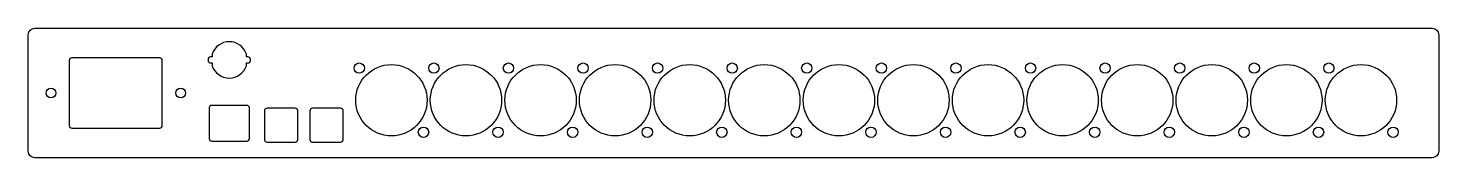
# Model space of a CAD drawing. Header units: millimetres. Extents: x -218 to 218, y -40 to 0.
import ezdxf

# ---------------------------------------------------------------- set-up
doc = ezdxf.new("R2010")
doc.units = ezdxf.units.MM
doc.layers.add('AddOn C Cut Panel+Kalt', color=7, linetype='Continuous')

msp = doc.modelspace()

# ---------------------------------------------------------------- linework, layer by layer
at = {"layer": 'AddOn C Cut Panel+Kalt', "color": 4, "linetype": 'Continuous', "transparency": 33554687}
for p, q in [((-215.5, 0), (215.5, 0)), ((-217.5, -38), (-217.5, -2)), ((217.5, -2), (217.5, -38)), ((-160.8, -7.97), (-160.8, -8.83)), ((-150.2, -8.83), (-150.2, -7.97)), ((-204.85, -9.95), (-204.85, -30.05)), ((-176.95, -9.15), (-204.05, -9.15)), ((-176.15, -30.05), (-176.15, -9.95)), ((-162.05, -9.63), (-162.05, -9.93)), ((-160.8, -8.83), (-161.25, -8.83)), ((-161.25, -10.73), (-160.8, -10.73)), ((-160.8, -10.73), (-160.8, -11.58)), ((-149.75, -8.83), (-150.2, -8.83)), ((-150.2, -11.58), (-150.2, -10.73)), ((-150.2, -10.73), (-149.75, -10.73)), ((-148.95, -9.93), (-148.95, -9.63)), ((-161.7, -24.62), (-161.7, -34.07)), ((-150.1, -23.82), (-160.9, -23.82)), ((-149.3, -34.07), (-149.3, -24.62)), ((-144.65, -25.53), (-144.65, -34.33)), ((-135.15, -24.73), (-143.85, -24.73)), ((-134.35, -34.33), (-134.35, -25.53)), ((-130.65, -25.53), (-130.65, -34.33)), ((-121.15, -24.73), (-129.85, -24.73)), ((-120.35, -34.33), (-120.35, -25.53)), ((-204.05, -30.85), (-176.95, -30.85)), ((-160.9, -34.87), (-150.1, -34.87)), ((-143.85, -35.13), (-135.15, -35.13)), ((-129.85, -35.13), (-121.15, -35.13)), ((215.5, -40), (-215.5, -40))]:
    msp.add_line(p, q, dxfattribs=at)
for centre, radius in [((-115.4, -12.32), 1.6), ((-105.5, -22.23), 11), ((-92.4, -12.32), 1.6), ((-82.5, -22.23), 11), ((-69.4, -12.32), 1.6), ((-59.5, -22.23), 11), ((-46.4, -12.32), 1.6), ((-36.5, -22.23), 11), ((-23.4, -12.32), 1.6), ((-13.5, -22.23), 11), ((-0.4, -12.32), 1.6), ((9.5, -22.23), 11), ((22.6, -12.32), 1.6), ((32.5, -22.23), 11), ((45.6, -12.32), 1.6), ((55.5, -22.23), 11), ((68.6, -12.32), 1.6), ((78.5, -22.23), 11), ((91.6, -12.32), 1.6), ((101.5, -22.23), 11), ((114.6, -12.32), 1.6), ((124.5, -22.23), 11), ((137.6, -12.32), 1.6), ((147.5, -22.23), 11), ((160.6, -12.32), 1.6), ((170.5, -22.23), 11), ((183.6, -12.32), 1.6), ((193.5, -22.23), 11), ((-210.5, -20), 1.5), ((-170.5, -20), 1.5), ((-95.6, -32.12), 1.6), ((-72.6, -32.12), 1.6), ((-49.6, -32.12), 1.6), ((-26.6, -32.12), 1.6), ((-3.6, -32.12), 1.6), ((19.4, -32.12), 1.6), ((42.4, -32.12), 1.6), ((65.4, -32.12), 1.6), ((88.4, -32.12), 1.6), ((111.4, -32.12), 1.6), ((134.4, -32.12), 1.6), ((157.4, -32.12), 1.6), ((180.4, -32.12), 1.6), ((203.4, -32.12), 1.6)]:
    msp.add_circle(centre, radius, dxfattribs=at)
at = {"layer": 'AddOn C Cut Panel+Kalt', "color": 4, "linetype": 'Continuous', "transparency": 33554687, "extrusion": (0, 0, -1)}
for centre, start, end in [((215.5, -2), 0, 90), ((-215.5, -2), 90, 180), ((215.5, -38), 270, 0), ((-215.5, -38), 180, 270)]:
    msp.add_arc(centre, 2, start, end, dxfattribs=at)
at = {"layer": 'AddOn C Cut Panel+Kalt', "color": 4, "linetype": 'Continuous', "transparency": 33554687}
for centre, radius, start, end in [((-155.5, -9.78), 5.6, 18.8392, 161.1608), ((-204.05, -9.95), 0.8, 90, 180), ((-176.95, -9.95), 0.8, 0, 90), ((-161.25, -9.63), 0.8, 90, 180), ((-161.25, -9.93), 0.8, 180, 270), ((-155.5, -9.78), 5.6, 198.8392, 341.1608), ((-149.75, -9.63), 0.8, 0, 90), ((-149.75, -9.93), 0.8, 270, 0), ((-160.9, -24.62), 0.8, 90, 180), ((-150.1, -24.62), 0.8, 0, 90), ((-143.85, -25.53), 0.8, 90, 180), ((-135.15, -25.53), 0.8, 0, 90), ((-129.85, -25.53), 0.8, 90, 180), ((-121.15, -25.53), 0.8, 0, 90), ((-204.05, -30.05), 0.8, 180, 270), ((-176.95, -30.05), 0.8, 270, 0), ((-160.9, -34.07), 0.8, 180, 270), ((-150.1, -34.07), 0.8, 270, 0), ((-143.85, -34.33), 0.8, 180, 270), ((-135.15, -34.33), 0.8, 270, 0), ((-129.85, -34.33), 0.8, 180, 270), ((-121.15, -34.33), 0.8, 270, 0)]:
    msp.add_arc(centre, radius, start, end, dxfattribs=at)

doc.saveas('drawing.dxf')
